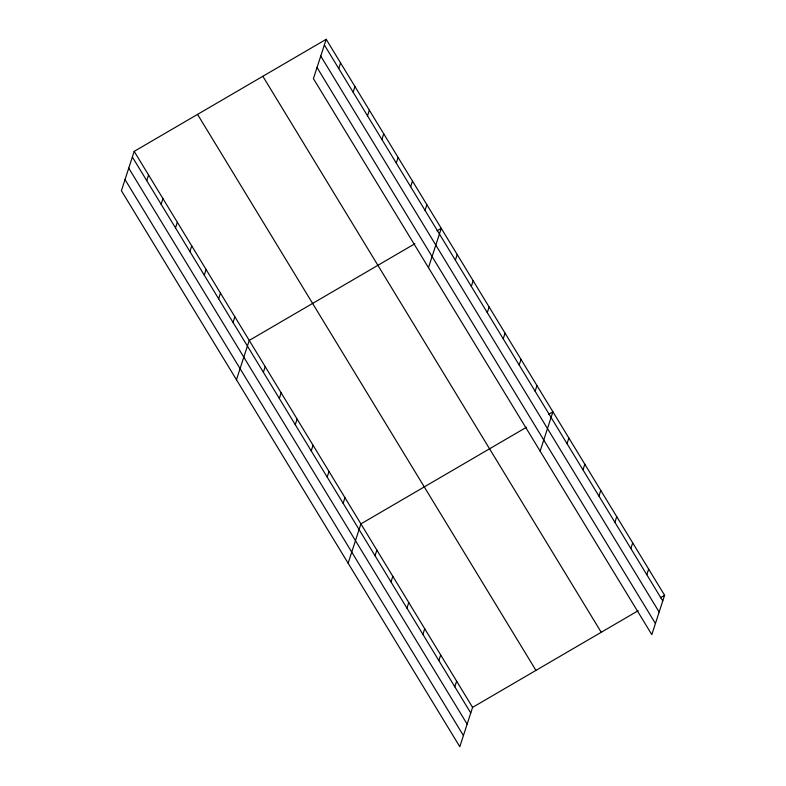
<?xml version="1.0" encoding="UTF-8"?>
<svg xmlns="http://www.w3.org/2000/svg" width="786" height="786" viewBox="0 0 786 786"><rect width="100%" height="100%" fill="white"/><g stroke="black" fill="none" stroke-linecap="round" stroke-linejoin="round"><path stroke-width="1.18" d="M326.2 39.3L313.418 78.629L651.81 634.626L664.592 595.287L326.2 39.3L134.19 151.374L121.408 190.713L459.8 746.7L472.583 707.371L638.193 610.702M146.736 180.642L148.574 175.003M161.12 204.272L162.957 198.632M175.504 227.901L177.331 222.271M189.888 251.53L191.715 245.9M204.272 275.159L206.099 269.529M218.646 298.788L220.483 293.158M233.029 322.417L234.867 316.787M236.468 379.746L249.241 340.417L414.851 243.748M338.746 68.569L340.574 62.929M353.13 92.198L354.958 86.558M263.369 372.259L265.196 366.63M367.514 115.827L369.341 110.187M279.315 398.473L281.152 392.833M381.888 139.456L383.725 133.816M295.271 424.686L297.098 419.046M396.272 163.085L398.109 157.446M311.227 450.899L313.054 445.259M410.656 186.714L412.483 181.075M327.173 477.102L329.01 471.472M425.039 210.343L426.867 204.704M343.128 503.315L344.956 497.685M428.468 267.672L441.251 228.333L437.026 230.799M348.129 563.218L360.912 523.889L526.522 427.22M455.369 260.186L457.206 254.546M375.03 555.741L376.867 550.102M471.325 286.399L473.152 280.759M390.986 581.954L392.823 576.315M487.281 312.602L489.108 306.972M406.942 608.158L408.769 602.528M503.227 338.815L505.064 333.185M422.897 634.371L424.725 628.731M519.182 365.028L521.01 359.389M438.843 660.584L440.681 654.944M535.138 391.241L536.966 385.602M454.799 686.797L456.627 681.157M540.139 451.144L552.922 411.815L548.697 414.281M567.04 443.658L568.877 438.028M582.996 469.871L584.823 464.241M598.952 496.084L600.779 490.444M614.898 522.297L616.735 516.657M630.853 548.51L632.681 542.871M646.809 574.713L648.637 569.084M660.368 597.753L664.592 595.287M324.363 44.94L662.755 600.926M320.757 56.052L659.149 612.048M317.033 67.508L655.426 623.504M262.838 76.281L601.231 632.278M197.551 114.392L535.944 670.379M134.19 151.374L472.583 707.371M132.362 157.013L470.755 713M128.747 168.135L467.139 724.122M125.023 179.591L463.416 735.578"/></g></svg>
